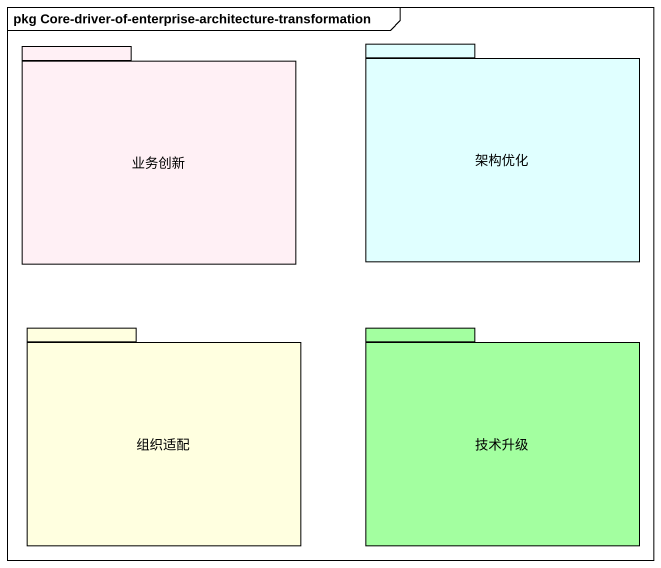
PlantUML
@startuml
mainframe pkg Core-driver-of-enterprise-architecture-transformation
package 业务创新 #FFF0F5 {
}
package 架构优化 #E0FFFF {
}
package 组织适配 #FFFFE0 {
}
package 技术升级 #A3FFA0 {
}
@enduml
